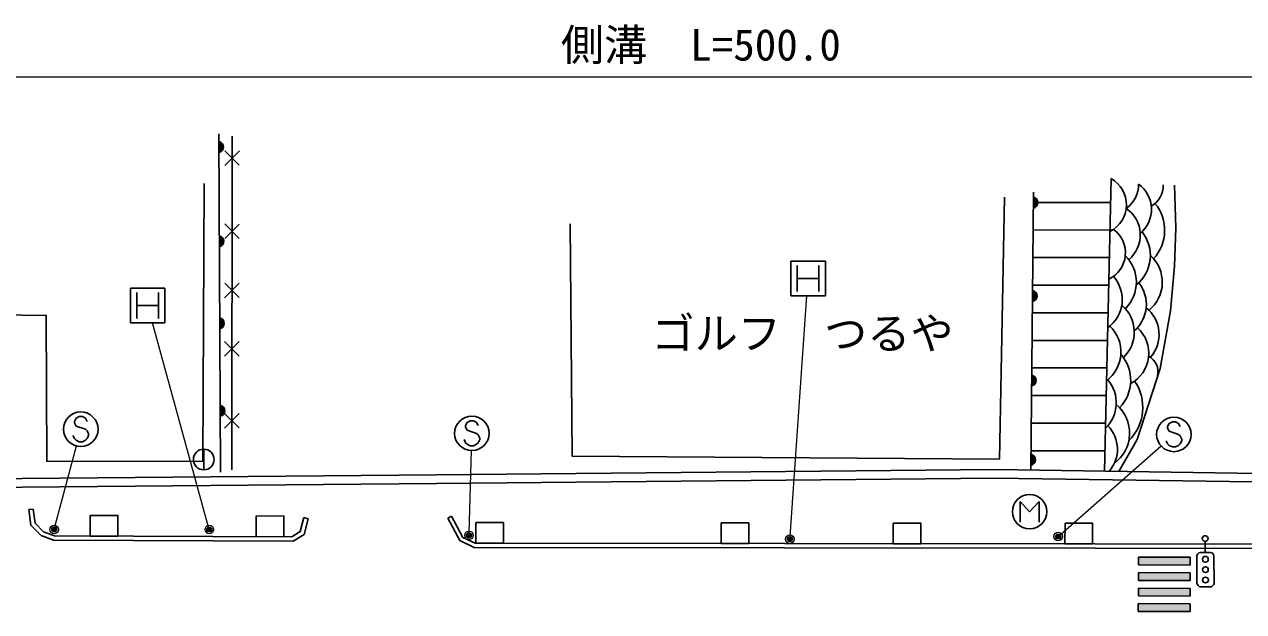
# Model space of a CAD drawing. Units: millimetres at full size, sheet at 1:1000; details may follow other scales. Extents: x 40000 to 680000, y 20000 to 380000.
# Drawn here: x 301902 to 372553, y 289699 to 323753 of the extents above; entities that cross this region are included whole.
import ezdxf
from ezdxf.enums import TextEntityAlignment as Align

# ---------------------------------------------------------------- set-up
doc = ezdxf.new("R2010")
doc.units = ezdxf.units.MM
doc.header["$LTSCALE"] = 1000
doc.header["$PDMODE"] = 32
doc.header["$PDSIZE"] = 500
for name, color, linetype, lineweight in [('M-BGD', 7, 'Continuous', 25), ('M-BGD-EXST', 7, 'Continuous', 25), ('M-STR-HTXT', 7, 'Continuous', 13), ('M-STR-STRC', 7, 'Continuous', 25)]:
    doc.layers.add(name, color=color, linetype=linetype, lineweight=lineweight)
doc.layers.add('M-BMK-HTXT', color=7, linetype='Continuous')
doc.styles.add('ＭＳ ゴシック', font='')
doc.styles.get('ＭＳ ゴシック').set_extended_font_data('MS Gothic')

msp = doc.modelspace()

# ---------------------------------------------------------------- hatches: boundary and pattern name
at = {"layer": 'M-BGD'}
for points in [[(313174, 316325, 0.84072), (313171, 316951)], [(360369, 313104, 0.84072), (360374, 313729)], [(313201, 310858, 0.84072), (313198, 311484)], [(360317, 307690, 0.84072), (360323, 308315)], [(313225, 306099, 0.84072), (313222, 306725)], [(360271, 302787, 0.84072), (360277, 303413)], [(313251, 301028, 0.84072), (313248, 301654)], [(360227, 298195, 0.84072), (360233, 298821)]]:
    msp.add_hatch(color=256, dxfattribs=at).paths.add_polyline_path(points)
at = {"layer": 'M-STR-STRC'}
for points in [[(369459, 292399), (369461, 292849), (366461, 292862), (366459, 292412)], [(369455, 291499), (369457, 291949), (366457, 291962), (366455, 291512)], [(369452, 290599), (369454, 291049), (366454, 291062), (366452, 290612)], [(369448, 289699), (369450, 290149), (366450, 290162), (366448, 289712)]]:
    msp.add_hatch(color=256, dxfattribs=at).paths.add_polyline_path(points)

# ---------------------------------------------------------------- linework, layer by layer
at = {"layer": 'M-BGD'}
for p, q in [((313267, 297791), (313168, 317413)), ((313925, 297914), (313937, 317275)), ((314353, 315580), (313512, 316422)), ((314358, 316419), (313512, 315573)), ((364482, 297845), (364875, 314819)), ((360224, 297907), (360377, 314022)), ((360372, 313427), (364843, 313430)), ((314355, 312175), (313509, 311330)), ((314350, 311337), (313510, 312178)), ((360356, 311827), (364889, 311830)), ((360341, 310227), (364769, 310230)), ((346315, 308015), (346315, 310015)), ((346315, 310015), (348315, 310015)), ((346690, 309765), (346690, 308265)), ((347940, 309765), (347940, 308265)), ((348315, 310015), (348315, 308015)), ((314353, 308745), (313507, 307899)), ((314348, 307906), (313508, 308748)), ((346690, 309015), (347940, 309015)), ((308045, 306448), (308045, 308448)), ((308045, 308448), (310045, 308448)), ((308420, 308198), (308420, 306698)), ((309670, 308198), (309670, 306698)), ((310045, 308448), (310045, 306448)), ((360326, 308627), (364732, 308630)), ((308420, 307448), (309670, 307448)), ((348315, 308015), (346315, 308015)), ((360311, 307027), (364695, 307030)), ((310045, 306448), (308045, 306448)), ((314346, 304519), (313505, 305361)), ((314351, 305358), (313505, 304512)), ((360296, 305427), (364657, 305430)), ((360280, 303827), (364620, 303830)), ((360265, 302227), (364583, 302230)), ((314349, 301186), (313502, 300341)), ((314343, 300348), (313503, 301189)), ((360250, 300627), (364546, 300630)), ((312295, 299122), (312296, 297922)), ((360235, 299027), (364509, 299030)), ((302163, 295615), (302410, 295649)), ((318102, 295150), (318344, 295087)), ((326437, 295114), (326658, 295232))]:
    msp.add_line(p, q, dxfattribs=at)
for points in [[(289624, 313422), (289707, 304278), (298756, 304255), (298899, 306935), (303164, 306880), (303198, 298409), (312247, 298415), (312318, 314524)], [(365322, 297833), (366383, 299690), (367710, 303793), (368321, 307148), (368545, 309727), (368625, 311957), (368542, 314420)], [(333533, 312182), (333653, 298714), (358408, 298546), (358692, 313727)], [(565305, 295053), (559045, 295594), (553390, 295991), (546074, 296508), (541637, 296760), (537518, 296818), (531194, 296859), (512930, 296928), (501032, 296773), (493403, 296700), (482779, 296395), (475440, 296463), (463717, 297522), (458031, 297760), (445578, 297886), (435927, 297043), (418344, 297172), (378529, 297640), (358175, 297937), (325785, 297634), (301774, 297422), (275313, 297214), (252440, 297092)], [(565262, 294554), (559006, 295095), (553355, 295492), (546042, 296009), (541619, 296261), (537513, 296318), (531191, 296359), (512932, 296428), (501038, 296273), (493413, 296200), (482784, 295895), (475415, 295964), (463684, 297022), (458018, 297260), (445597, 297386), (435947, 296543), (418339, 296672), (378522, 297140), (358174, 297437), (325789, 297134), (301778, 296922), (275317, 296714), (252440, 296592)], [(326437, 295114), (327127, 293817), (327963, 293416), (381942, 293353), (382398, 293588), (382641, 293998), (382677, 297091)], [(326658, 295232), (327309, 294007), (328020, 293666), (381882, 293603), (382220, 293777), (382392, 294068), (382427, 297094)], [(302163, 295615), (302284, 294722), (302870, 294117), (303591, 293835), (317479, 293792), (318108, 294178), (318344, 295087)], [(302410, 295649), (302521, 294837), (303012, 294330), (303638, 294085), (317409, 294042), (317891, 294338), (318102, 295150)]]:
    msp.add_lwpolyline(points, dxfattribs=at)
for points in [[(305718, 295279), (307318, 295274), (307315, 294074), (305715, 294079)], [(315338, 295248), (316938, 295243), (316934, 294043), (315334, 294048)], [(328060, 294866), (329660, 294864), (329659, 293664), (328059, 293666)], [(342281, 294849), (343881, 294847), (343880, 293647), (342280, 293649)], [(352242, 294837), (353842, 294835), (353841, 293635), (352241, 293637)], [(362204, 294826), (363804, 294824), (363802, 293624), (362202, 293626)]]:
    msp.add_lwpolyline(points, close=True, dxfattribs=at)
msp.add_circle((312296, 298522), 600, dxfattribs=at)
for centre, radius, start, end in [((313118, 316638), 318, 280.17983, 80.39756), ((364019, 313300), 1744, 296.73572, 60.607), ((364761, 314464), 1701, 305.51619, 1.0301), ((365390, 313023), 1821, 310.17417, 53.9428), ((366554, 314395), 1345, 298.71364, 1.98566), ((360317, 313417), 318, 279.34719, 79.56492), ((364702, 311537), 1865, 310.00955, 55.83602), ((365550, 311810), 2428, 317.31614, 39.75255), ((364014, 310502), 1689, 295.45719, 53.83855), ((364961, 310351), 2189, 308.7404, 38.85064), ((313145, 311171), 318, 280.17983, 80.39756), ((364164, 308803), 2173, 315.02783, 45.19286), ((365751, 308798), 2091, 309.1162, 48.01096), ((363509, 307795), 2011, 305.41914, 41.83655), ((364884, 307509), 2033, 310.92129, 38.41591), ((360266, 308003), 318, 279.34719, 79.56492), ((364172, 305910), 2045, 313.82697, 49.74783), ((313169, 306412), 318, 280.17983, 80.39756), ((365663, 305765), 1993, 318.66456, 51.31929), ((363359, 304755), 2085, 306.61941, 46.10447), ((365068, 304682), 1991, 297.945, 47.87895), ((363715, 303110), 2294, 316.04097, 41.23148), ((366502, 303579), 1090, 348.43648, 59.6682), ((360219, 303101), 318, 279.34719, 79.56492), ((363125, 301802), 2048, 313.64352, 40.73744), ((363995, 301542), 2714, 314.79185, 34.28809), ((363794, 300043), 2156, 305.89736, 50.2919), ((313195, 301341), 318, 280.17983, 80.39756), ((363297, 299118), 1942, 318.9038, 44.35787), ((360175, 298508), 318, 279.34719, 79.56492)]:
    msp.add_arc(centre, radius, start, end, dxfattribs=at)
at = {"layer": 'M-BGD-EXST'}
for p, q in [((359603, 294895), (359603, 296095)), ((359603, 296095), (360153, 295495)), ((360153, 295495), (360703, 296095)), ((360703, 296095), (360703, 294895))]:
    msp.add_line(p, q, dxfattribs=at)
msp.add_circle((360153, 295495), 1000, dxfattribs=at)
at = {"layer": 'M-STR-HTXT'}
for p, q in [((346270, 294055), (347246, 308018)), ((312578, 294605), (309321, 306447)), ((303671, 294610), (304915, 299317)), ((327669, 294274), (327804, 299037)), ((361924, 294150), (367766, 299315))]:
    msp.add_line(p, q, dxfattribs=at)
msp.add_lwpolyline([(567482, 318173), (557261, 319285), (543218, 320289), (532854, 320721), (523036, 320690), (65978, 320690)], dxfattribs=at)
for centre, radius in [((303633, 294465), 150), ((303633, 294465), 120), ((303633, 294465), 90), ((303633, 294465), 60), ((303633, 294465), 30), ((303633, 294465), 20), ((312618, 294461), 150), ((312618, 294461), 120), ((312618, 294461), 90), ((312618, 294461), 60), ((312618, 294461), 30), ((312618, 294461), 20), ((327665, 294124), 150), ((327665, 294124), 120), ((327665, 294124), 90), ((327665, 294124), 60), ((327665, 294124), 30), ((327665, 294124), 20), ((346259, 293906), 150), ((346259, 293906), 120), ((346259, 293906), 90), ((346259, 293906), 60), ((346259, 293906), 30), ((346259, 293906), 20), ((361811, 294050), 150), ((361811, 294050), 120), ((361811, 294050), 90), ((361811, 294050), 60), ((361811, 294050), 30), ((361811, 294050), 20)]:
    msp.add_circle(centre, radius, dxfattribs=at)
for p in [(303633, 294465), (312618, 294461), (327665, 294124), (346259, 293906), (361811, 294050)]:
    msp.add_point(p, dxfattribs=at)
at = {"layer": 'M-STR-STRC'}
for p, q in [((305078, 301006), (304897, 300915)), ((305260, 301006), (305078, 301006)), ((305442, 300915), (305260, 301006)), ((304897, 300915), (304806, 300733)), ((304806, 300733), (304806, 300642)), ((304806, 300642), (304897, 300460)), ((304897, 300460), (305442, 300278)), ((305533, 300733), (305442, 300915)), ((305442, 300278), (305533, 300187)), ((327560, 300673), (327469, 300492)), ((327469, 300492), (327469, 300401)), ((327469, 300401), (327560, 300219)), ((327742, 300764), (327560, 300673)), ((327923, 300764), (327742, 300764)), ((328105, 300673), (327923, 300764)), ((328196, 300492), (328105, 300673)), ((368240, 300612), (368149, 300430)), ((368149, 300430), (368149, 300339)), ((368149, 300339), (368240, 300157)), ((368422, 300703), (368240, 300612)), ((368604, 300703), (368422, 300703)), ((368786, 300612), (368604, 300703)), ((368877, 300430), (368786, 300612)), ((304806, 299733), (304715, 299915)), ((304897, 299642), (304806, 299733)), ((305078, 299551), (304897, 299642)), ((305442, 299642), (305260, 299551)), ((305533, 299733), (305442, 299642)), ((305533, 300187), (305624, 300006)), ((305624, 299915), (305533, 299733)), ((305624, 300006), (305624, 299915)), ((327469, 299492), (327378, 299673)), ((327560, 300219), (328105, 300037)), ((328105, 300037), (328196, 299946)), ((328196, 299946), (328287, 299764)), ((328287, 299673), (328196, 299492)), ((328287, 299764), (328287, 299673)), ((368149, 299430), (368058, 299612)), ((368240, 300157), (368786, 299975)), ((368786, 299975), (368877, 299884)), ((368877, 299884), (368968, 299703)), ((368968, 299612), (368877, 299430)), ((368968, 299703), (368968, 299612)), ((305260, 299551), (305078, 299551)), ((327560, 299401), (327469, 299492)), ((327742, 299310), (327560, 299401)), ((327923, 299310), (327742, 299310)), ((328105, 299401), (327923, 299310)), ((328196, 299492), (328105, 299401)), ((368240, 299339), (368149, 299430)), ((368422, 299248), (368240, 299339)), ((368604, 299248), (368422, 299248)), ((368786, 299339), (368604, 299248)), ((368877, 299430), (368786, 299339)), ((370333, 293133), (370329, 293766)), ((366461, 292862), (366459, 292412)), ((366461, 292862), (369461, 292849)), ((369461, 292849), (369459, 292399)), ((369847, 291329), (369835, 292929)), ((370033, 293131), (370633, 293135)), ((370835, 292937), (370847, 291337)), ((366457, 291962), (366455, 291512)), ((366457, 291962), (369457, 291949)), ((366459, 292412), (369459, 292399)), ((369457, 291949), (369455, 291499)), ((366455, 291512), (369455, 291499)), ((370049, 291131), (370649, 291135)), ((366454, 291062), (366452, 290612)), ((366452, 290612), (369452, 290599)), ((366454, 291062), (369454, 291049)), ((369454, 291049), (369452, 290599)), ((366450, 290162), (366448, 289712)), ((366448, 289712), (369448, 289699)), ((366450, 290162), (369450, 290149)), ((369450, 290149), (369448, 289699))]:
    msp.add_line(p, q, dxfattribs=at)
for centre, radius in [((305169, 300278), 1000), ((327833, 300037), 1000), ((368513, 299975), 1000), ((370327, 293933), 167), ((370336, 292733), 167), ((370341, 292133), 167), ((370346, 291533), 167)]:
    msp.add_circle(centre, radius, dxfattribs=at)
for centre, radius, start, end in [((370113, 292854), 288, 105.97224, 164.90922), ((370567, 292866), 277, 14.75426, 76.12719), ((370158, 291443), 331, 200.1447, 250.73675), ((370560, 291421), 299, 287.2198, 343.66165)]:
    msp.add_arc(centre, radius, start, end, dxfattribs=at)

# ---------------------------------------------------------------- texts
at = {"layer": 'M-BMK-HTXT', "style": 'ＭＳ ゴシック'}
msp.add_text('ゴルフ\u3000つるや', height=1833, dxfattribs=at).set_placement((338243, 304370), align=Align.BOTTOM_LEFT)
at = {"layer": 'M-STR-HTXT', "style": 'ＭＳ ゴシック'}
msp.add_text('側溝  L=500.0', height=1833, rotation=0.035, dxfattribs=at).set_placement((332991, 321098), align=Align.BOTTOM_LEFT)

doc.saveas('drawing.dxf')
